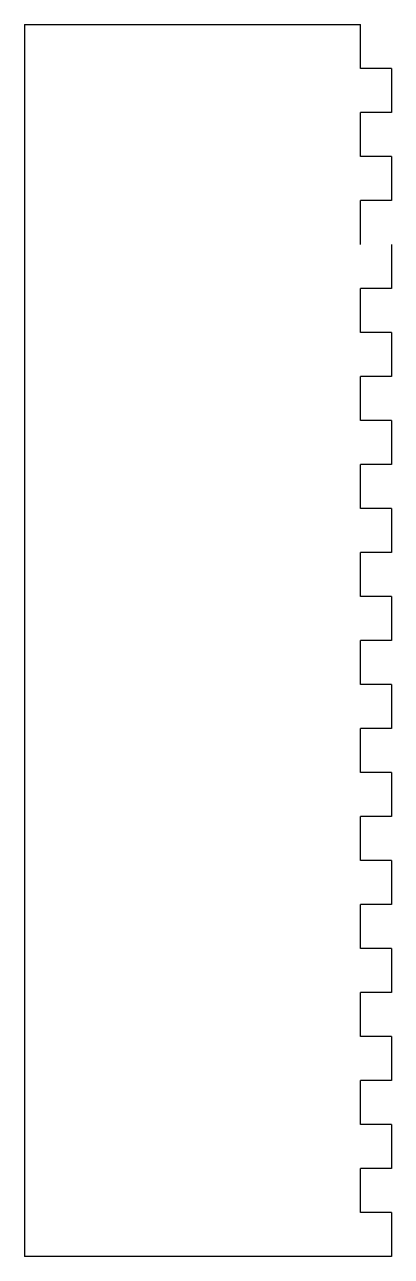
# Model space of a CAD drawing. Extents: x 0 to 131, y 0 to 440.
import ezdxf

# ---------------------------------------------------------------- set-up
doc = ezdxf.new("R2010")
doc.units = 0

msp = doc.modelspace()

# ---------------------------------------------------------------- linework, layer by layer
for p, q in [((0, 440, 10), (120, 440, 10)), ((0, 440, 10), (0, 0, 10)), ((120, 424.29, 10), (120, 440, 10)), ((131, 424.29, 10), (120, 424.29, 10)), ((131, 424.29, 10), (131, 408.57, 10)), ((131, 408.57, 10), (120, 408.57, 10)), ((120, 392.86, 10), (120, 408.57, 10)), ((131, 392.86, 10), (120, 392.86, 10)), ((131, 392.86, 10), (131, 377.14, 10)), ((131, 377.14, 10), (120, 377.14, 10)), ((120, 361.43, 10), (120, 377.14, 10)), ((131, 361.43, 10), (131, 345.71, 10)), ((131, 345.71, 10), (120, 345.71, 10)), ((120, 330, 10), (120, 345.71, 10)), ((131, 330, 10), (120, 330, 10)), ((131, 330, 10), (131, 314.29, 10)), ((131, 314.29, 10), (120, 314.29, 10)), ((120, 298.57, 10), (120, 314.29, 10)), ((131, 298.57, 10), (120, 298.57, 10)), ((131, 298.57, 10), (131, 282.86, 10)), ((131, 282.86, 10), (120, 282.86, 10)), ((120, 267.14, 10), (120, 282.86, 10)), ((131, 267.14, 10), (120, 267.14, 10)), ((131, 267.14, 10), (131, 251.43, 10)), ((131, 251.43, 10), (120, 251.43, 10)), ((120, 235.71, 10), (120, 251.43, 10)), ((131, 235.71, 10), (120, 235.71, 10)), ((131, 235.71, 10), (131, 220, 10)), ((131, 220, 10), (120, 220, 10)), ((120, 204.29, 10), (120, 220, 10)), ((131, 204.29, 10), (120, 204.29, 10)), ((131, 204.29, 10), (131, 188.57, 10)), ((131, 188.57, 10), (120, 188.57, 10)), ((120, 172.86, 10), (120, 188.57, 10)), ((131, 172.86, 10), (120, 172.86, 10)), ((131, 172.86, 10), (131, 157.14, 10)), ((131, 157.14, 10), (120, 157.14, 10)), ((120, 141.43, 10), (120, 157.14, 10)), ((131, 141.43, 10), (120, 141.43, 10)), ((131, 141.43, 10), (131, 125.71, 10)), ((131, 125.71, 10), (120, 125.71, 10)), ((120, 110, 10), (120, 125.71, 10)), ((131, 110, 10), (120, 110, 10)), ((131, 110, 10), (131, 94.29, 10)), ((131, 94.29, 10), (120, 94.29, 10)), ((120, 78.57, 10), (120, 94.29, 10)), ((131, 78.57, 10), (120, 78.57, 10)), ((131, 78.57, 10), (131, 62.86, 10)), ((131, 62.86, 10), (120, 62.86, 10)), ((120, 47.14, 10), (120, 62.86, 10)), ((131, 47.14, 10), (120, 47.14, 10)), ((131, 47.14, 10), (131, 31.43, 10)), ((131, 31.43, 10), (120, 31.43, 10)), ((120, 15.71, 10), (120, 31.43, 10)), ((131, 15.71, 10), (120, 15.71, 10)), ((131, 15.71, 10), (131, 0, 10)), ((131, 0, 10), (0, 0, 10))]:
    msp.add_line(p, q)

doc.saveas('drawing.dxf')
